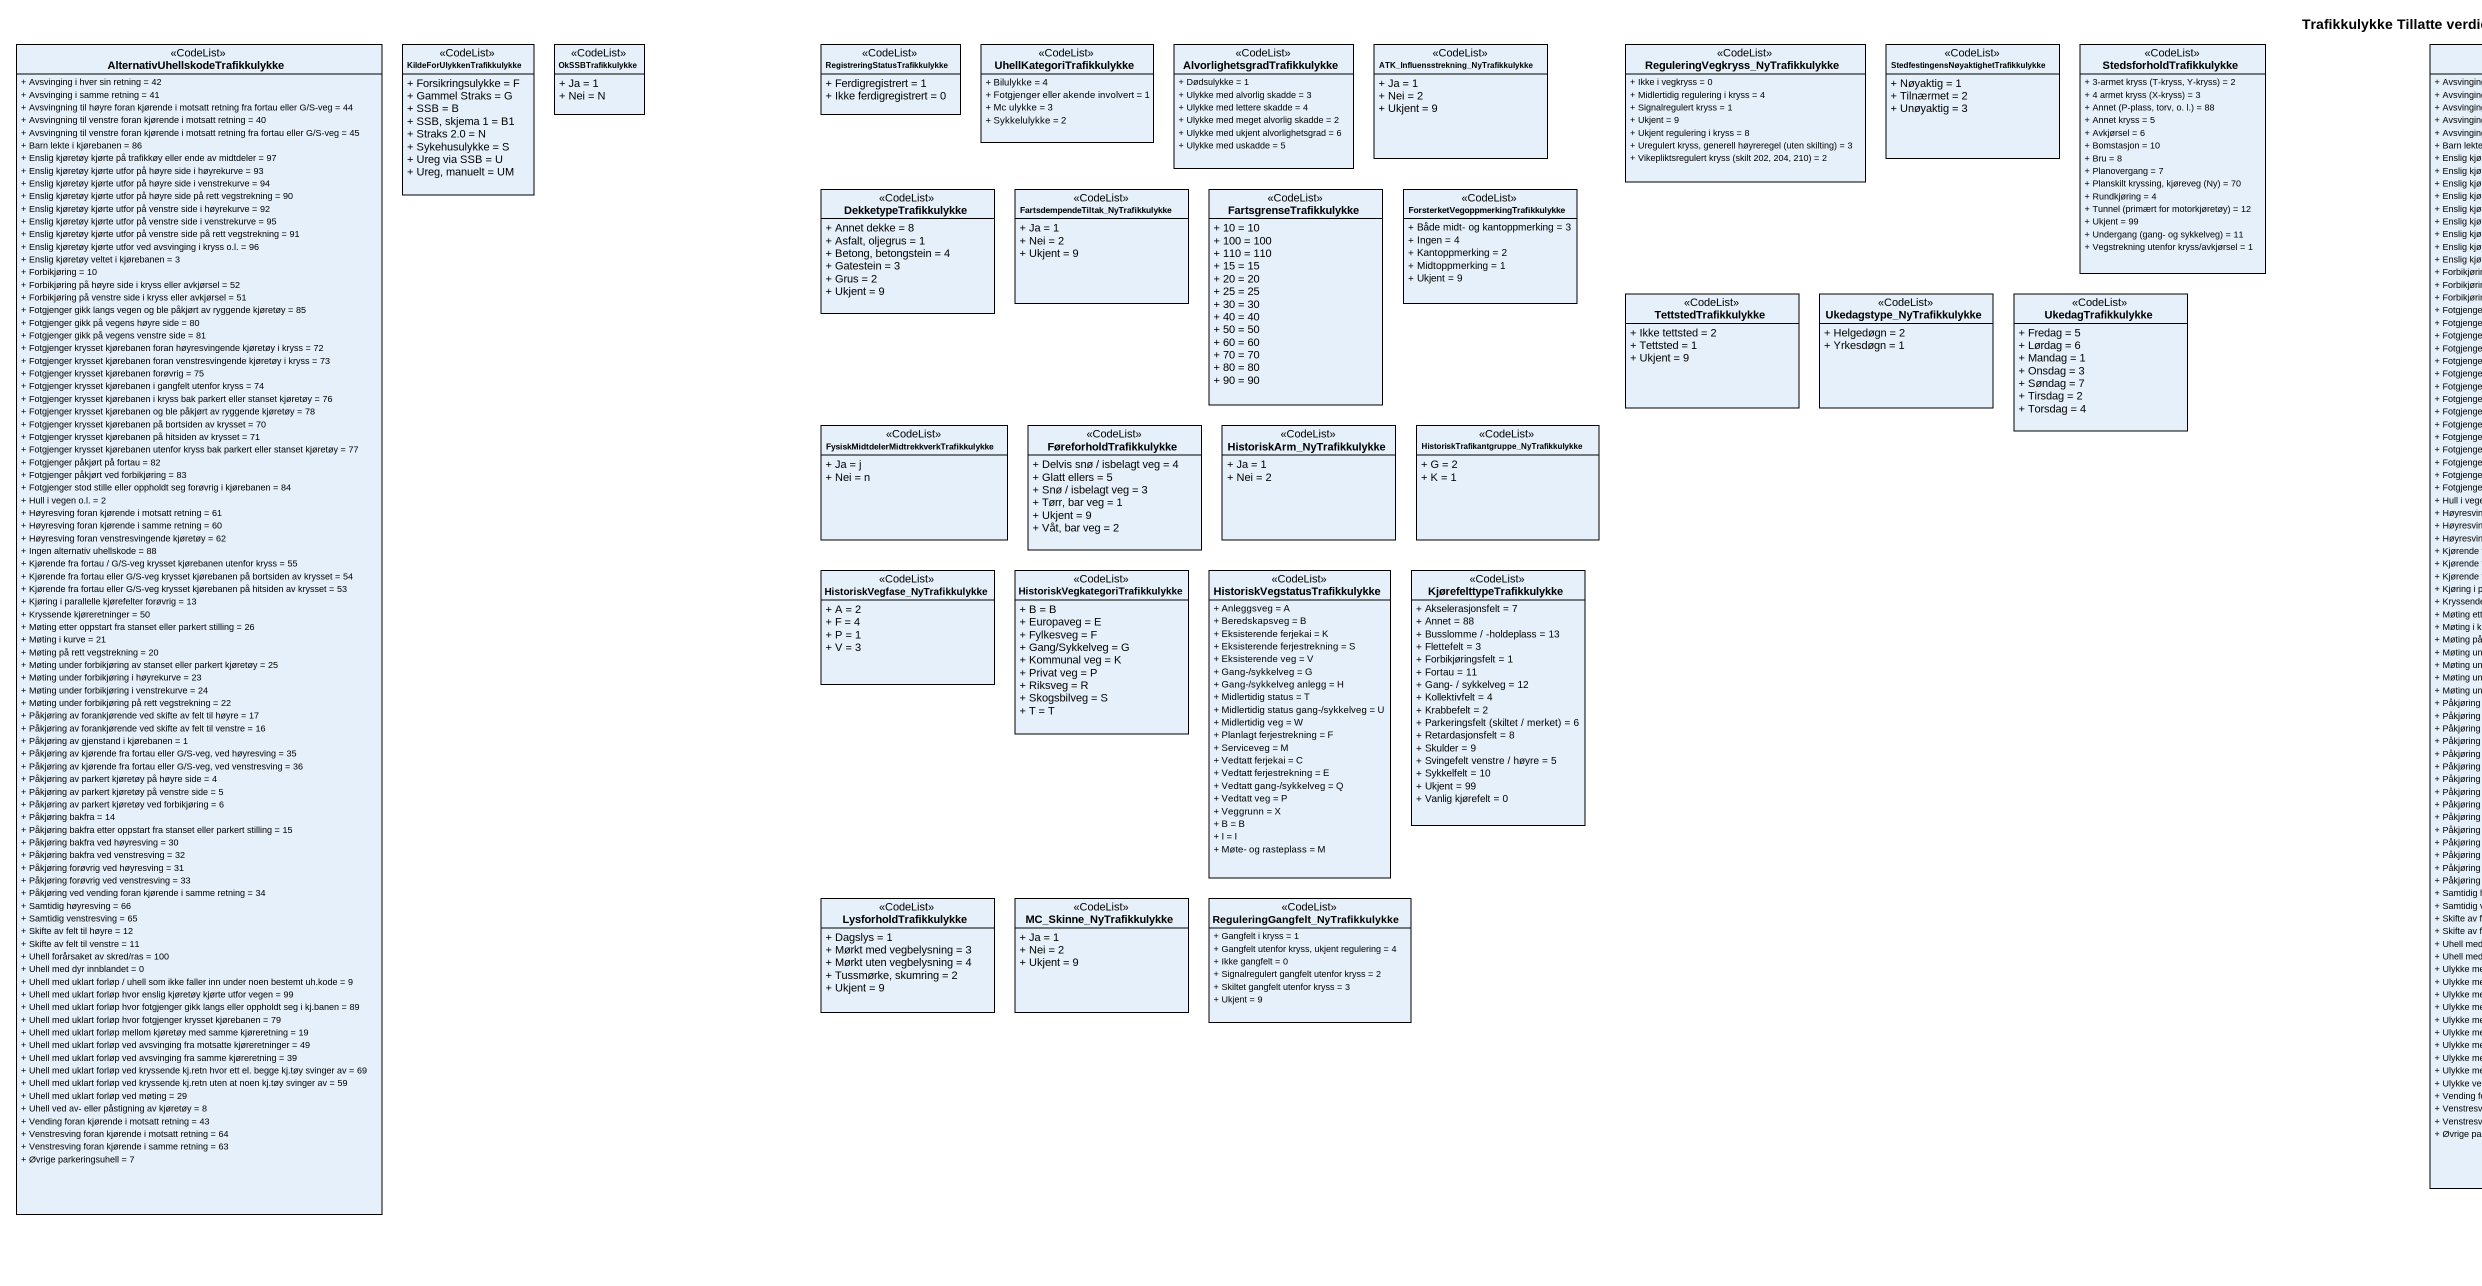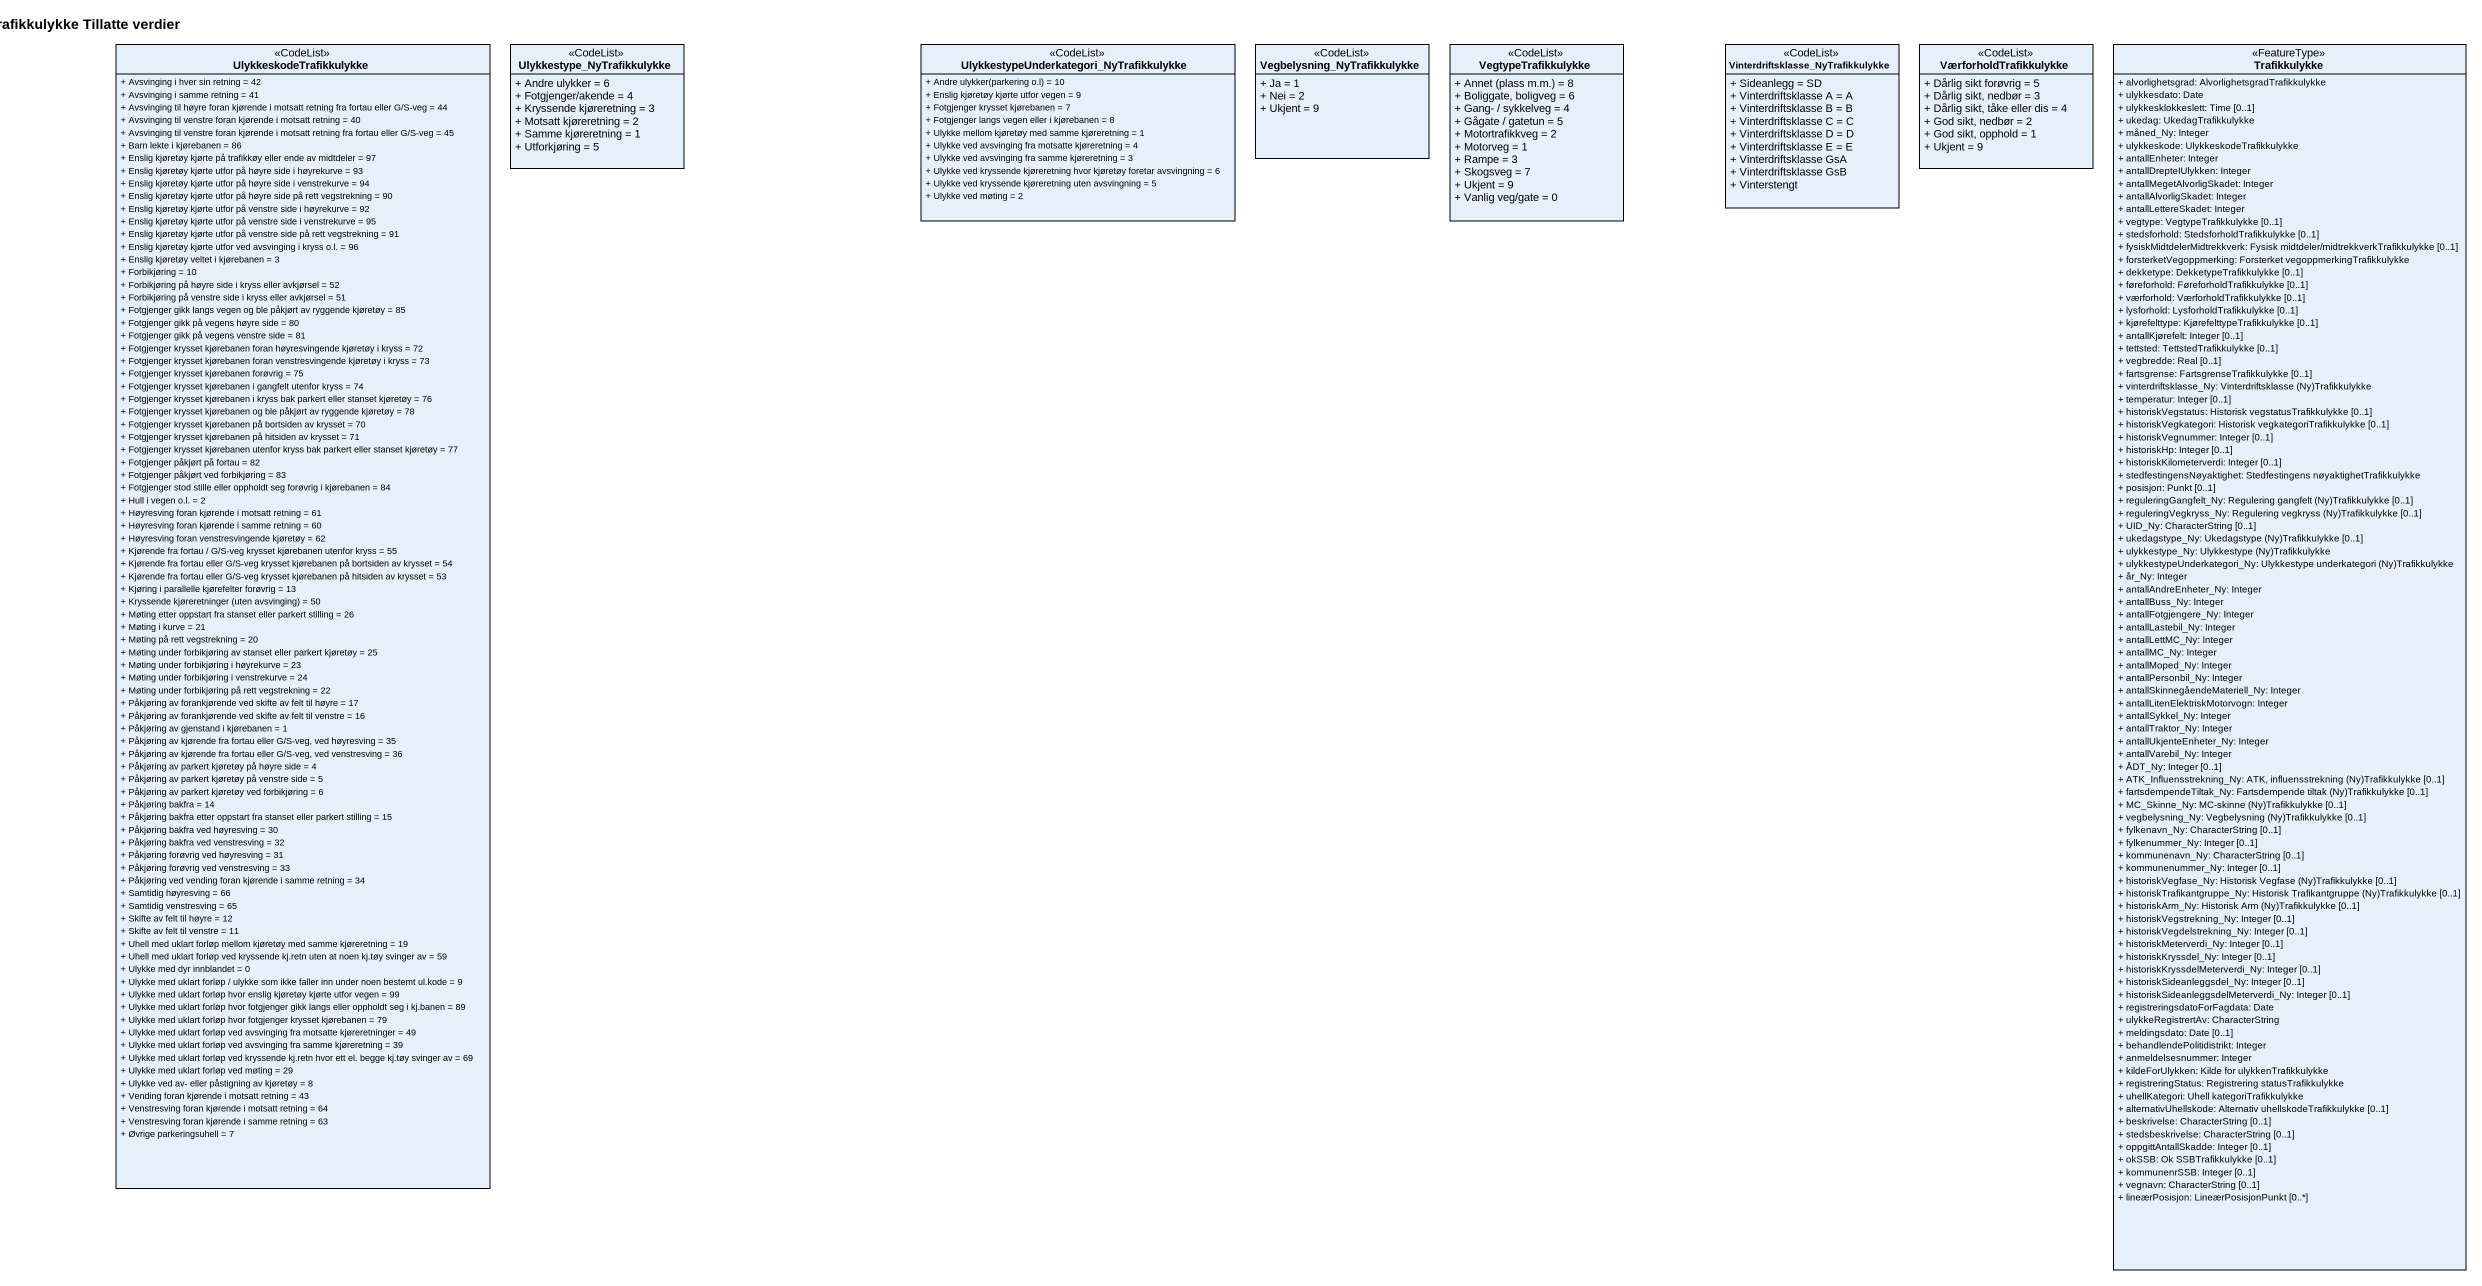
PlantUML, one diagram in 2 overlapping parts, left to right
@startuml
title Trafikkulykke Tillatte verdier
hide circle
hide empty members
skinparam classAttributeIconSize 0
class "AlternativUhellskodeTrafikkulykke" as AlternativUhellskodeTrafikku <<CodeList>> {
  + Avsvinging i hver sin retning = 42
  + Avsvinging i samme retning = 41
  + Avsvingning til høyre foran kjørende i motsatt retning fra fortau eller G/S-veg = 44
  + Avsvingning til venstre foran kjørende i motsatt retning = 40
  + Avsvingning til venstre foran kjørende i motsatt retning fra fortau eller G/S-veg = 45
  + Barn lekte i kjørebanen = 86
  + Enslig kjøretøy kjørte på trafikkøy eller ende av midtdeler = 97
  + Enslig kjøretøy kjørte utfor på høyre side i høyrekurve = 93
  + Enslig kjøretøy kjørte utfor på høyre side i venstrekurve = 94
  + Enslig kjøretøy kjørte utfor på høyre side på rett vegstrekning = 90
  + Enslig kjøretøy kjørte utfor på venstre side i høyrekurve = 92
  + Enslig kjøretøy kjørte utfor på venstre side i venstrekurve = 95
  + Enslig kjøretøy kjørte utfor på venstre side på rett vegstrekning = 91
  + Enslig kjøretøy kjørte utfor ved avsvinging i kryss o.l. = 96
  + Enslig kjøretøy veltet i kjørebanen = 3
  + Forbikjøring = 10
  + Forbikjøring på høyre side i kryss eller avkjørsel = 52
  + Forbikjøring på venstre side i kryss eller avkjørsel = 51
  + Fotgjenger gikk langs vegen og ble påkjørt av ryggende kjøretøy = 85
  + Fotgjenger gikk på vegens høyre side = 80
  + Fotgjenger gikk på vegens venstre side = 81
  + Fotgjenger krysset kjørebanen foran høyresvingende kjøretøy i kryss = 72
  + Fotgjenger krysset kjørebanen foran venstresvingende kjøretøy i kryss = 73
  + Fotgjenger krysset kjørebanen forøvrig = 75
  + Fotgjenger krysset kjørebanen i gangfelt utenfor kryss = 74
  + Fotgjenger krysset kjørebanen i kryss bak parkert eller stanset kjøretøy = 76
  + Fotgjenger krysset kjørebanen og ble påkjørt av ryggende kjøretøy = 78
  + Fotgjenger krysset kjørebanen på bortsiden av krysset = 70
  + Fotgjenger krysset kjørebanen på hitsiden av krysset = 71
  + Fotgjenger krysset kjørebanen utenfor kryss bak parkert eller stanset kjøretøy = 77
  + Fotgjenger påkjørt på fortau = 82
  + Fotgjenger påkjørt ved forbikjøring = 83
  + Fotgjenger stod stille eller oppholdt seg forøvrig i kjørebanen = 84
  + Hull i vegen o.l. = 2
  + Høyresving foran kjørende i motsatt retning = 61
  + Høyresving foran kjørende i samme retning = 60
  + Høyresving foran venstresvingende kjøretøy = 62
  + Ingen alternativ uhellskode = 88
  + Kjørende fra fortau / G/S-veg krysset kjørebanen utenfor kryss = 55
  + Kjørende fra fortau eller G/S-veg krysset kjørebanen på bortsiden av krysset = 54
  + Kjørende fra fortau eller G/S-veg krysset kjørebanen på hitsiden av krysset = 53
  + Kjøring i parallelle kjørefelter forøvrig = 13
  + Kryssende kjøreretninger = 50
  + Møting etter oppstart fra stanset eller parkert stilling = 26
  + Møting i kurve = 21
  + Møting på rett vegstrekning = 20
  + Møting under forbikjøring av stanset eller parkert kjøretøy = 25
  + Møting under forbikjøring i høyrekurve = 23
  + Møting under forbikjøring i venstrekurve = 24
  + Møting under forbikjøring på rett vegstrekning = 22
  + Påkjøring av forankjørende ved skifte av felt til høyre = 17
  + Påkjøring av forankjørende ved skifte av felt til venstre = 16
  + Påkjøring av gjenstand i kjørebanen = 1
  + Påkjøring av kjørende fra fortau eller G/S-veg, ved høyresving = 35
  + Påkjøring av kjørende fra fortau eller G/S-veg, ved venstresving = 36
  + Påkjøring av parkert kjøretøy på høyre side = 4
  + Påkjøring av parkert kjøretøy på venstre side = 5
  + Påkjøring av parkert kjøretøy ved forbikjøring = 6
  + Påkjøring bakfra = 14
  + Påkjøring bakfra etter oppstart fra stanset eller parkert stilling = 15
  + Påkjøring bakfra ved høyresving = 30
  + Påkjøring bakfra ved venstresving = 32
  + Påkjøring forøvrig ved høyresving = 31
  + Påkjøring forøvrig ved venstresving = 33
  + Påkjøring ved vending foran kjørende i samme retning = 34
  + Samtidig høyresving = 66
  + Samtidig venstresving = 65
  + Skifte av felt til høyre = 12
  + Skifte av felt til venstre = 11
  + Uhell forårsaket av skred/ras = 100
  + Uhell med dyr innblandet = 0
  + Uhell med uklart forløp / uhell som ikke faller inn under noen bestemt uh.kode = 9
  + Uhell med uklart forløp hvor enslig kjøretøy kjørte utfor vegen = 99
  + Uhell med uklart forløp hvor fotgjenger gikk langs eller oppholdt seg i kj.banen = 89
  + Uhell med uklart forløp hvor fotgjenger krysset kjørebanen = 79
  + Uhell med uklart forløp mellom kjøretøy med samme kjøreretning = 19
  + Uhell med uklart forløp ved avsvinging fra motsatte kjøreretninger = 49
  + Uhell med uklart forløp ved avsvinging fra samme kjøreretning = 39
  + Uhell med uklart forløp ved kryssende kj.retn hvor ett el. begge kj.tøy svinger av = 69
  + Uhell med uklart forløp ved kryssende kj.retn uten at noen kj.tøy svinger av = 59
  + Uhell med uklart forløp ved møting = 29
  + Uhell ved av- eller påstigning av kjøretøy = 8
  + Vending foran kjørende i motsatt retning = 43
  + Venstresving foran kjørende i motsatt retning = 64
  + Venstresving foran kjørende i samme retning = 63
  + Øvrige parkeringsuhell = 7
}
class KildeForUlykkenTrafikkulykke <<CodeList>> {
  + Forsikringsulykke = F
  + Gammel Straks = G
  + SSB = B
  + SSB, skjema 1 = B1
  + Straks 2.0 = N
  + Sykehusulykke = S
  + Ureg via SSB = U
  + Ureg, manuelt = UM
}
class OkSSBTrafikkulykke <<CodeList>> {
  + Ja = 1
  + Nei = N
}
class "RegistreringStatusTrafikkulykke" as RegistreringStatusTrafikkuly <<CodeList>> {
  + Ferdigregistrert = 1
  + Ikke ferdigregistrert = 0
}
class UhellKategoriTrafikkulykke <<CodeList>> {
  + Bilulykke = 4
  + Fotgjenger eller akende involvert = 1
  + Mc ulykke = 3
  + Sykkelulykke = 2
}
class "AlvorlighetsgradTrafikkulykke" as AlvorlighetsgradTrafikkulykk <<CodeList>> {
  + Dødsulykke = 1
  + Ulykke med alvorlig skadde = 3
  + Ulykke med lettere skadde = 4
  + Ulykke med meget alvorlig skadde = 2
  + Ulykke med ukjent alvorlighetsgrad = 6
  + Ulykke med uskadde = 5
}
class "ATK_Influensstrekning_NyTrafikkulykke" as ATK_Influensstrekning <<CodeList>> {
  + Ja = 1
  + Nei = 2
  + Ukjent = 9
}
class "ReguleringVegkryss_NyTrafikkulykke" as ReguleringVegkryss <<CodeList>> {
  + Ikke i vegkryss = 0
  + Midlertidig regulering i kryss = 4
  + Signalregulert kryss = 1
  + Ukjent = 9
  + Ukjent regulering i kryss = 8
  {field} + Uregulert kryss, generell høyreregel (uten skilting) = 3
  {field} + Vikepliktsregulert kryss (skilt 202, 204, 210) = 2
}
class "StedfestingensNøyaktighetTrafikkulykke" as StedfestingensNøyaktighetTra <<CodeList>> {
  + Nøyaktig = 1
  + Tilnærmet = 2
  + Unøyaktig = 3
}
class StedsforholdTrafikkulykke <<CodeList>> {
  {field} + 3-armet kryss (T-kryss, Y-kryss) = 2
  {field} + 4 armet kryss (X-kryss) = 3
  {field} + Annet (P-plass, torv, o. l.) = 88
  + Annet kryss = 5
  + Avkjørsel = 6
  + Bomstasjon = 10
  + Bru = 8
  + Planovergang = 7
  {field} + Planskilt kryssing, kjøreveg (Ny) = 70
  + Rundkjøring = 4
  {field} + Tunnel (primært for motorkjøretøy) = 12
  + Ukjent = 99
  {field} + Undergang (gang- og sykkelveg) = 11
  + Vegstrekning utenfor kryss/avkjørsel = 1
}
class UlykkeskodeTrafikkulykke <<CodeList>> {
  + Avsvinging i hver sin retning = 42
  + Avsvinging i samme retning = 41
  + Avsvinging til høyre foran kjørende i motsatt retning fra fortau eller G/S-veg = 44
  + Avsvinging til venstre foran kjørende i motsatt retning = 40
  + Avsvinging til venstre foran kjørende i motsatt retning fra fortau eller G/S-veg = 45
  + Barn lekte i kjørebanen = 86
  + Enslig kjøretøy kjørte på trafikkøy eller ende av midtdeler = 97
  + Enslig kjøretøy kjørte utfor på høyre side i høyrekurve = 93
  + Enslig kjøretøy kjørte utfor på høyre side i venstrekurve = 94
  + Enslig kjøretøy kjørte utfor på høyre side på rett vegstrekning = 90
  + Enslig kjøretøy kjørte utfor på venstre side i høyrekurve = 92
  + Enslig kjøretøy kjørte utfor på venstre side i venstrekurve = 95
  + Enslig kjøretøy kjørte utfor på venstre side på rett vegstrekning = 91
  + Enslig kjøretøy kjørte utfor ved avsvinging i kryss o.l. = 96
  + Enslig kjøretøy veltet i kjørebanen = 3
  + Forbikjøring = 10
  + Forbikjøring på høyre side i kryss eller avkjørsel = 52
  + Forbikjøring på venstre side i kryss eller avkjørsel = 51
  + Fotgjenger gikk langs vegen og ble påkjørt av ryggende kjøretøy = 85
  + Fotgjenger gikk på vegens høyre side = 80
  + Fotgjenger gikk på vegens venstre side = 81
  + Fotgjenger krysset kjørebanen foran høyresvingende kjøretøy i kryss = 72
  + Fotgjenger krysset kjørebanen foran venstresvingende kjøretøy i kryss = 73
  + Fotgjenger krysset kjørebanen forøvrig = 75
  + Fotgjenger krysset kjørebanen i gangfelt utenfor kryss = 74
  + Fotgjenger krysset kjørebanen i kryss bak parkert eller stanset kjøretøy = 76
  + Fotgjenger krysset kjørebanen og ble påkjørt av ryggende kjøretøy = 78
  + Fotgjenger krysset kjørebanen på bortsiden av krysset = 70
  + Fotgjenger krysset kjørebanen på hitsiden av krysset = 71
  + Fotgjenger krysset kjørebanen utenfor kryss bak parkert eller stanset kjøretøy = 77
  + Fotgjenger påkjørt på fortau = 82
  + Fotgjenger påkjørt ved forbikjøring = 83
  + Fotgjenger stod stille eller oppholdt seg forøvrig i kjørebanen = 84
  + Hull i vegen o.l. = 2
  + Høyresving foran kjørende i motsatt retning = 61
  + Høyresving foran kjørende i samme retning = 60
  + Høyresving foran venstresvingende kjøretøy = 62
  + Kjørende fra fortau / G/S-veg krysset kjørebanen utenfor kryss = 55
  + Kjørende fra fortau eller G/S-veg krysset kjørebanen på bortsiden av krysset = 54
  + Kjørende fra fortau eller G/S-veg krysset kjørebanen på hitsiden av krysset = 53
  + Kjøring i parallelle kjørefelter forøvrig = 13
  {field} + Kryssende kjøreretninger (uten avsvinging) = 50
  + Møting etter oppstart fra stanset eller parkert stilling = 26
  + Møting i kurve = 21
  + Møting på rett vegstrekning = 20
  + Møting under forbikjøring av stanset eller parkert kjøretøy = 25
  + Møting under forbikjøring i høyrekurve = 23
  + Møting under forbikjøring i venstrekurve = 24
  + Møting under forbikjøring på rett vegstrekning = 22
  + Påkjøring av forankjørende ved skifte av felt til høyre = 17
  + Påkjøring av forankjørende ved skifte av felt til venstre = 16
  + Påkjøring av gjenstand i kjørebanen = 1
  + Påkjøring av kjørende fra fortau eller G/S-veg, ved høyresving = 35
  + Påkjøring av kjørende fra fortau eller G/S-veg, ved venstresving = 36
  + Påkjøring av parkert kjøretøy på høyre side = 4
  + Påkjøring av parkert kjøretøy på venstre side = 5
  + Påkjøring av parkert kjøretøy ved forbikjøring = 6
  + Påkjøring bakfra = 14
  + Påkjøring bakfra etter oppstart fra stanset eller parkert stilling = 15
  + Påkjøring bakfra ved høyresving = 30
  + Påkjøring bakfra ved venstresving = 32
  + Påkjøring forøvrig ved høyresving = 31
  + Påkjøring forøvrig ved venstresving = 33
  + Påkjøring ved vending foran kjørende i samme retning = 34
  + Samtidig høyresving = 66
  + Samtidig venstresving = 65
  + Skifte av felt til høyre = 12
  + Skifte av felt til venstre = 11
  + Uhell med uklart forløp mellom kjøretøy med samme kjøreretning = 19
  + Uhell med uklart forløp ved kryssende kj.retn uten at noen kj.tøy svinger av = 59
  + Ulykke med dyr innblandet = 0
  + Ulykke med uklart forløp / ulykke som ikke faller inn under noen bestemt ul.kode = 9
  + Ulykke med uklart forløp hvor enslig kjøretøy kjørte utfor vegen = 99
  + Ulykke med uklart forløp hvor fotgjenger gikk langs eller oppholdt seg i kj.banen = 89
  + Ulykke med uklart forløp hvor fotgjenger krysset kjørebanen = 79
  + Ulykke med uklart forløp ved avsvinging fra motsatte kjøreretninger = 49
  + Ulykke med uklart forløp ved avsvinging fra samme kjøreretning = 39
  + Ulykke med uklart forløp ved kryssende kj.retn hvor ett el. begge kj.tøy svinger av = 69
  + Ulykke med uklart forløp ved møting = 29
  + Ulykke ved av- eller påstigning av kjøretøy = 8
  + Vending foran kjørende i motsatt retning = 43
  + Venstresving foran kjørende i motsatt retning = 64
  + Venstresving foran kjørende i samme retning = 63
  + Øvrige parkeringsuhell = 7
}
class Ulykkestype_NyTrafikkulykke <<CodeList>> {
  + Andre ulykker = 6
  + Fotgjenger/akende = 4
  + Kryssende kjøreretning = 3
  + Motsatt kjøreretning = 2
  + Samme kjøreretning = 1
  + Utforkjøring = 5
}
class "UlykkestypeUnderkategori_NyTrafikkulykke" as UlykkestypeUnderkategori <<CodeList>> {
  {field} + Andre ulykker(parkering o.l) = 10
  + Enslig kjøretøy kjørte utfor vegen = 9
  + Fotgjenger krysset kjørebanen = 7
  + Fotgjenger langs vegen eller i kjørebanen = 8
  + Ulykke mellom kjøretøy med samme kjøreretning = 1
  + Ulykke ved avsvinging fra motsatte kjøreretning = 4
  + Ulykke ved avsvinging fra samme kjøreretning = 3
  + Ulykke ved kryssende kjøreretning hvor kjøretøy foretar avsvingning = 6
  + Ulykke ved kryssende kjøreretning uten avsvingning = 5
  + Ulykke ved møting = 2
}
class Vegbelysning_NyTrafikkulykke <<CodeList>> {
  + Ja = 1
  + Nei = 2
  + Ukjent = 9
}
class VegtypeTrafikkulykke <<CodeList>> {
  {field} + Annet (plass m.m.) = 8
  + Boliggate, boligveg = 6
  + Gang- / sykkelveg = 4
  + Gågate / gatetun = 5
  + Motortrafikkveg = 2
  + Motorveg = 1
  + Rampe = 3
  + Skogsveg = 7
  + Ukjent = 9
  + Vanlig veg/gate = 0
}
class "Vinterdriftsklasse_NyTrafikkulykke" as Vinterdriftsklasse <<CodeList>> {
  + Sideanlegg = SD
  + Vinterdriftsklasse A = A
  + Vinterdriftsklasse B = B
  + Vinterdriftsklasse C = C
  + Vinterdriftsklasse D = D
  + Vinterdriftsklasse E = E
  + Vinterdriftsklasse GsA
  + Vinterdriftsklasse GsB
  + Vinterstengt
}
class VærforholdTrafikkulykke <<CodeList>> {
  + Dårlig sikt forøvrig = 5
  + Dårlig sikt, nedbør = 3
  + Dårlig sikt, tåke eller dis = 4
  + God sikt, nedbør = 2
  + God sikt, opphold = 1
  + Ukjent = 9
}
class Trafikkulykke <<FeatureType>> {
  + alvorlighetsgrad: AlvorlighetsgradTrafikkulykke
  + ulykkesdato: Date
  + ulykkesklokkeslett: Time [0..1]
  + ukedag: UkedagTrafikkulykke
  + måned_Ny: Integer
  + ulykkeskode: UlykkeskodeTrafikkulykke
  + antallEnheter: Integer
  + antallDrepteIUlykken: Integer
  + antallMegetAlvorligSkadet: Integer
  + antallAlvorligSkadet: Integer
  + antallLettereSkadet: Integer
  + vegtype: VegtypeTrafikkulykke [0..1]
  + stedsforhold: StedsforholdTrafikkulykke [0..1]
  + fysiskMidtdelerMidtrekkverk: Fysisk midtdeler/midtrekkverkTrafikkulykke [0..1]
  + forsterketVegoppmerking: Forsterket vegoppmerkingTrafikkulykke
  + dekketype: DekketypeTrafikkulykke [0..1]
  + føreforhold: FøreforholdTrafikkulykke [0..1]
  + værforhold: VærforholdTrafikkulykke [0..1]
  + lysforhold: LysforholdTrafikkulykke [0..1]
  + kjørefelttype: KjørefelttypeTrafikkulykke [0..1]
  + antallKjørefelt: Integer [0..1]
  + tettsted: TettstedTrafikkulykke [0..1]
  + vegbredde: Real [0..1]
  + fartsgrense: FartsgrenseTrafikkulykke [0..1]
  {field} + vinterdriftsklasse_Ny: Vinterdriftsklasse (Ny)Trafikkulykke
  + temperatur: Integer [0..1]
  + historiskVegstatus: Historisk vegstatusTrafikkulykke [0..1]
  + historiskVegkategori: Historisk vegkategoriTrafikkulykke [0..1]
  + historiskVegnummer: Integer [0..1]
  + historiskHp: Integer [0..1]
  + historiskKilometerverdi: Integer [0..1]
  + stedfestingensNøyaktighet: Stedfestingens nøyaktighetTrafikkulykke
  + posisjon: Punkt [0..1]
  {field} + reguleringGangfelt_Ny: Regulering gangfelt (Ny)Trafikkulykke [0..1]
  {field} + reguleringVegkryss_Ny: Regulering vegkryss (Ny)Trafikkulykke [0..1]
  + UID_Ny: CharacterString [0..1]
  {field} + ukedagstype_Ny: Ukedagstype (Ny)Trafikkulykke [0..1]
  {field} + ulykkestype_Ny: Ulykkestype (Ny)Trafikkulykke
  {field} + ulykkestypeUnderkategori_Ny: Ulykkestype underkategori (Ny)Trafikkulykke
  + år_Ny: Integer
  + antallAndreEnheter_Ny: Integer
  + antallBuss_Ny: Integer
  + antallFotgjengere_Ny: Integer
  + antallLastebil_Ny: Integer
  + antallLettMC_Ny: Integer
  + antallMC_Ny: Integer
  + antallMoped_Ny: Integer
  + antallPersonbil_Ny: Integer
  + antallSkinnegåendeMateriell_Ny: Integer
  + antallLitenElektriskMotorvogn: Integer
  + antallSykkel_Ny: Integer
  + antallTraktor_Ny: Integer
  + antallUkjenteEnheter_Ny: Integer
  + antallVarebil_Ny: Integer
  + ÅDT_Ny: Integer [0..1]
  {field} + ATK_Influensstrekning_Ny: ATK, influensstrekning (Ny)Trafikkulykke [0..1]
  {field} + fartsdempendeTiltak_Ny: Fartsdempende tiltak (Ny)Trafikkulykke [0..1]
  {field} + MC_Skinne_Ny: MC-skinne (Ny)Trafikkulykke [0..1]
  {field} + vegbelysning_Ny: Vegbelysning (Ny)Trafikkulykke [0..1]
  + fylkenavn_Ny: CharacterString [0..1]
  + fylkenummer_Ny: Integer [0..1]
  + kommunenavn_Ny: CharacterString [0..1]
  + kommunenummer_Ny: Integer [0..1]
  {field} + historiskVegfase_Ny: Historisk Vegfase (Ny)Trafikkulykke [0..1]
  {field} + historiskTrafikantgruppe_Ny: Historisk Trafikantgruppe (Ny)Trafikkulykke [0..1]
  {field} + historiskArm_Ny: Historisk Arm (Ny)Trafikkulykke [0..1]
  + historiskVegstrekning_Ny: Integer [0..1]
  + historiskVegdelstrekning_Ny: Integer [0..1]
  + historiskMeterverdi_Ny: Integer [0..1]
  + historiskKryssdel_Ny: Integer [0..1]
  + historiskKryssdelMeterverdi_Ny: Integer [0..1]
  + historiskSideanleggsdel_Ny: Integer [0..1]
  + historiskSideanleggsdelMeterverdi_Ny: Integer [0..1]
  + registreringsdatoForFagdata: Date
  + ulykkeRegistrertAv: CharacterString
  + meldingsdato: Date [0..1]
  + behandlendePolitidistrikt: Integer
  + anmeldelsesnummer: Integer
  + kildeForUlykken: Kilde for ulykkenTrafikkulykke
  + registreringStatus: Registrering statusTrafikkulykke
  + uhellKategori: Uhell kategoriTrafikkulykke
  + alternativUhellskode: Alternativ uhellskodeTrafikkulykke [0..1]
  + beskrivelse: CharacterString [0..1]
  + stedsbeskrivelse: CharacterString [0..1]
  + oppgittAntallSkadde: Integer [0..1]
  + okSSB: Ok SSBTrafikkulykke [0..1]
  + kommunenrSSB: Integer [0..1]
  + vegnavn: CharacterString [0..1]
  + lineærPosisjon: LineærPosisjonPunkt [0..*]
}
class DekketypeTrafikkulykke <<CodeList>> {
  + Annet dekke = 8
  + Asfalt, oljegrus = 1
  + Betong, betongstein = 4
  + Gatestein = 3
  + Grus = 2
  + Ukjent = 9
}
class "FartsdempendeTiltak_NyTrafikkulykke" as FartsdempendeTiltak <<CodeList>> {
  + Ja = 1
  + Nei = 2
  + Ukjent = 9
}
class FartsgrenseTrafikkulykke <<CodeList>> {
  + 10 = 10
  + 100 = 100
  + 110 = 110
  + 15 = 15
  + 20 = 20
  + 25 = 25
  + 30 = 30
  + 40 = 40
  + 50 = 50
  + 60 = 60
  + 70 = 70
  + 80 = 80
  + 90 = 90
}
class "ForsterketVegoppmerkingTrafikkulykke" as ForsterketVegoppmerkingTrafi <<CodeList>> {
  + Både midt- og kantoppmerking = 3
  + Ingen = 4
  + Kantoppmerking = 2
  + Midtoppmerking = 1
  + Ukjent = 9
}
class TettstedTrafikkulykke <<CodeList>> {
  + Ikke tettsted = 2
  + Tettsted = 1
  + Ukjent = 9
}
class Ukedagstype_NyTrafikkulykke <<CodeList>> {
  + Helgedøgn = 2
  + Yrkesdøgn = 1
}
class UkedagTrafikkulykke <<CodeList>> {
  + Fredag = 5
  + Lørdag = 6
  + Mandag = 1
  + Onsdag = 3
  + Søndag = 7
  + Tirsdag = 2
  + Torsdag = 4
}
class "FysiskMidtdelerMidtrekkverkTrafikkulykke" as FysiskMidtdelerMidtrekkverkT <<CodeList>> {
  + Ja = j
  + Nei = n
}
class FøreforholdTrafikkulykke <<CodeList>> {
  + Delvis snø / isbelagt veg = 4
  + Glatt ellers = 5
  + Snø / isbelagt veg = 3
  + Tørr, bar veg = 1
  + Ukjent = 9
  + Våt, bar veg = 2
}
class HistoriskArm_NyTrafikkulykke <<CodeList>> {
  + Ja = 1
  + Nei = 2
}
class "HistoriskTrafikantgruppe_NyTrafikkulykke" as HistoriskTrafikantgruppe <<CodeList>> {
  + G = 2
  + K = 1
}
class "HistoriskVegfase_NyTrafikkulykke" as HistoriskVegfase <<CodeList>> {
  + A = 2
  + F = 4
  + P = 1
  + V = 3
}
class "HistoriskVegkategoriTrafikkulykke" as HistoriskVegkategoriTrafikku <<CodeList>> {
  + B = B
  + Europaveg = E
  + Fylkesveg = F
  + Gang/Sykkelveg = G
  + Kommunal veg = K
  + Privat veg = P
  + Riksveg = R
  + Skogsbilveg = S
  + T = T
}
class "HistoriskVegstatusTrafikkulykke" as HistoriskVegstatusTrafikkuly <<CodeList>> {
  + Anleggsveg = A
  + Beredskapsveg = B
  + Eksisterende ferjekai = K
  + Eksisterende ferjestrekning = S
  + Eksisterende veg = V
  + Gang-/sykkelveg = G
  + Gang-/sykkelveg anlegg = H
  + Midlertidig status = T
  + Midlertidig status gang-/sykkelveg = U
  + Midlertidig veg = W
  + Planlagt ferjestrekning = F
  + Serviceveg = M
  + Vedtatt ferjekai = C
  + Vedtatt ferjestrekning = E
  + Vedtatt gang-/sykkelveg = Q
  + Vedtatt veg = P
  + Veggrunn = X
  + B = B
  + I = I
  + Møte- og rasteplass = M
}
class KjørefelttypeTrafikkulykke <<CodeList>> {
  + Akselerasjonsfelt = 7
  + Annet = 88
  + Busslomme / -holdeplass = 13
  + Flettefelt = 3
  + Forbikjøringsfelt = 1
  + Fortau = 11
  + Gang- / sykkelveg = 12
  + Kollektivfelt = 4
  + Krabbefelt = 2
  {field} + Parkeringsfelt (skiltet / merket) = 6
  + Retardasjonsfelt = 8
  + Skulder = 9
  + Svingefelt venstre / høyre = 5
  + Sykkelfelt = 10
  + Ukjent = 99
  + Vanlig kjørefelt = 0
}
class LysforholdTrafikkulykke <<CodeList>> {
  + Dagslys = 1
  + Mørkt med vegbelysning = 3
  + Mørkt uten vegbelysning = 4
  + Tussmørke, skumring = 2
  + Ukjent = 9
}
class MC_Skinne_NyTrafikkulykke <<CodeList>> {
  + Ja = 1
  + Nei = 2
  + Ukjent = 9
}
class "ReguleringGangfelt_NyTrafikkulykke" as ReguleringGangfelt <<CodeList>> {
  + Gangfelt i kryss = 1
  + Gangfelt utenfor kryss, ukjent regulering = 4
  + Ikke gangfelt = 0
  + Signalregulert gangfelt utenfor kryss = 2
  + Skiltet gangfelt utenfor kryss = 3
  + Ukjent = 9
}
@enduml
